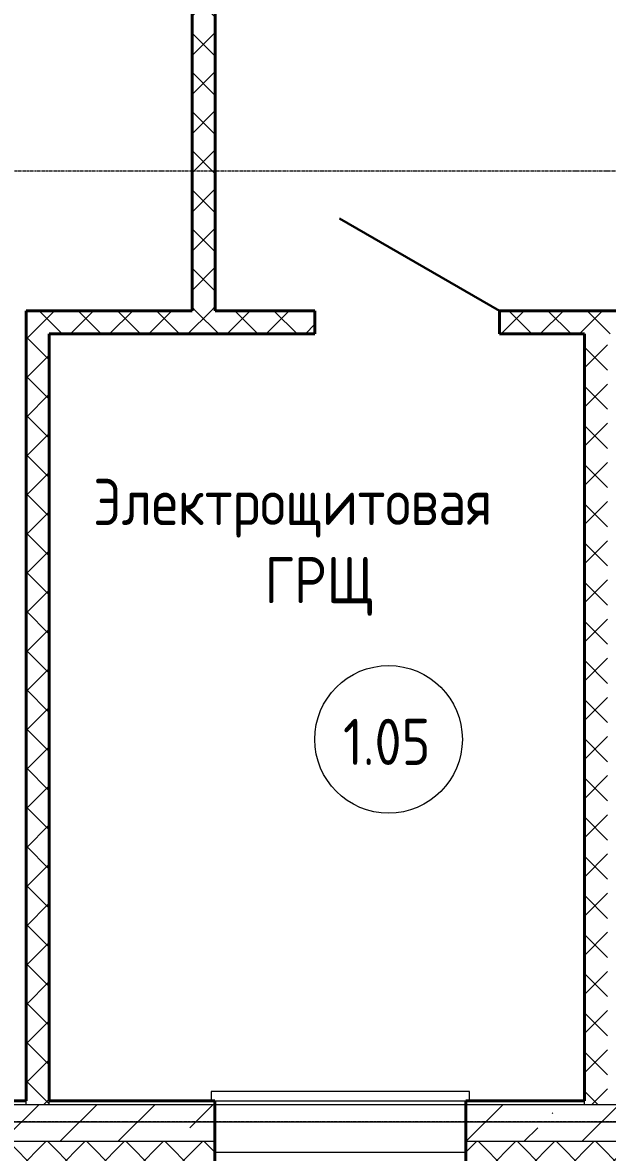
# Model space of a CAD drawing. Header units: millimetres. Extents: x -32954 to 151739, y -65671 to 56243.
# Drawn here: x -27072 to -23903, y -12155 to -6034 of the extents above; entities that cross this region are included whole.
import ezdxf

# ---------------------------------------------------------------- set-up
doc = ezdxf.new("R2010")
doc.units = ezdxf.units.MM
doc.linetypes.add('ADSK_Линия сетки', pattern=[21, 12, -3, 3, -3])
for name, color, linetype, lineweight in [('Двери', 7, 'Continuous', 18), ('Марки помещений', 7, 'Continuous', 18), ('Окна', 7, 'Continuous', 18), ('Оси', 7, 'Continuous', 9), ('Панель', 7, 'Continuous', 30), ('Перекрытия', 7, 'Continuous', 18), ('Подоконник_Верхний брус', 7, 'Continuous', 18), ('Размеры', 7, 'Continuous', 9), ('Размеры-100', 7, 'Continuous', 9), ('Стены', 7, 'Continuous', 18), ('Стены разрез', 7, 'Continuous', 40), ('Стены штриховка', 7, 'Continuous', 18)]:
    doc.layers.add(name, color=color, linetype=linetype, lineweight=lineweight)
doc.styles.add('GOST Common', font='GOST_Common.ttf', dxfattribs={"width": 0.9, "height": 250})
doc.dimstyles.new('ADSK_Проверочный', dxfattribs={"dimscale": 304.8, "dimtxt": 251.428749, "dimasz": 0.463911, "dimexe": 0.492126, "dimexo": 0.492126, "dimgap": 0.164042, "dimtad": 1, "dimdec": 0, "dimdsep": 46, "dimtxsty": 'GOST Common', "dimblk1": 'OBLIQUE', "dimblk2": 'OBLIQUE', "dimsah": 1, "dimcen": 0.09, "dimazin": 0, "dimtfac": 1, "dimtdec": 4, "dimtix": 1, "dimtmove": 0, "dimatfit": 3, "dimfxl": 1, "dimtvp": 1, "dimtolj": 1, "dimtzin": 0, "dimarcsym": 2})
pattern_1 = [(45, (0, 0), (-106.066, 106.066), []), (135, (0, 0), (-106.066, -106.066), [])]

# ---------------------------------------------------------------- blocks, each defined once
blk = doc.blocks.new('AC_Дверь_Однопольная_ДеревяннаяНаружная_ГОСТ24698-81 - 960х2080h ГЛ-654640-В_АР_ПЭ_01 Этаж')
at = {"layer": 'Панель'}
blk.add_line((500, 62.5), (-366, 562.5), dxfattribs=at)
blk = doc.blocks.new('В2В_Подоконник_ПВХ - ПВХ-717279-В_АР_ПЭ_01 Этаж')
at = {"layer": 'Подоконник_Верхний брус'}
for p, q in [((-680, -280), (-680, 0)), ((-680, 0), (680, 0)), ((680, 0), (680, -280)), ((-680, -280), (-700, -280)), ((-700, -280), (-700, -330)), ((700, -280), (680, -280)), ((700, -330), (700, -280)), ((-700, -330), (700, -330))]:
    blk.add_line(p, q, dxfattribs=at)
blk = doc.blocks.new('ADSK_Марка_Помещение_2_ГОСТ21-501-2011 - Имя и Категория-86712-В_АР_ПЭ_01 Этаж')
at = {"layer": 'Марки помещений'}
blk.add_circle((0, 0), 4, dxfattribs=at)
blk = doc.blocks.new('DIMBLOCK3-В_АР_ПЭ_01 Этаж')
at = {"layer": 'Размеры-100', "transparency": 16777216}
for p, q in [((-29950, -12140), (-29950, -13506.8)), ((-29950, -13356.8), (-29950, -12140)), ((-22450, -12140), (-22450, -13506.8)), ((-22450, -13356.8), (-22450, -12140)), ((-29950, -13356.8), (-29879.3, -13286.1)), ((-22450, -13356.8), (-22379.3, -13286.1)), ((-29950, -13356.8), (-30020.7, -13427.5)), ((-29950, -13356.8), (-22450, -13356.8)), ((-22450, -13356.8), (-22520.7, -13427.5))]:
    blk.add_line(p, q, dxfattribs=at)
at = {"layer": 'Размеры-100', "color": 0, "transparency": 16777216, "insert": (-26515.4, -12980.1), "char_height": 250, "width": 756.843, "attachment_point": 1, "line_spacing_factor": 1.022761, "style": 'GOST Common'}
blk.add_mtext('7500', dxfattribs=at)
blk = doc.blocks.new('_Oblique')
at = {"color": 0, "linetype": 'ByBlock', "lineweight": -2}
blk.add_line((-0.5, -0.5), (0.5, 0.5), dxfattribs=at)

msp = doc.modelspace()

# ---------------------------------------------------------------- hatches: boundary and pattern name
at = {"layer": 'Стены разрез', "lineweight": 9}
h = msp.add_hatch(dxfattribs=at)
h.set_pattern_fill('FP_2', color=256, style=0, pattern_type=2)
h.set_pattern_definition(pattern_1)
h.paths.add_polyline_path([(-26027.5, -7595), (-26027.5, -5190), (-26152.5, -5190), (-26152.5, -7595)])
h.paths.add_polyline_path([(-26027.5, -4190), (-26027.5, -3365), (-26152.5, -3365), (-26152.5, -4190)])
h = msp.add_hatch(dxfattribs=at)
h.set_pattern_fill('FP_2', color=256, style=0, pattern_type=2)
h.set_pattern_definition(pattern_1)
h.paths.add_polyline_path([(-15255, -7720), (-15130, -7720), (-15130, -7595), (-16071.3, -7595), (-16071.3, -7720), (-15755.2, -7720)])
h.paths.add_polyline_path([(-19012.5, -7720), (-18071.3, -7720), (-18071.3, -7595), (-22802.5, -7595), (-22802.5, -7720), (-19590.5, -7720)])
h.paths.add_polyline_path([(-23802.5, -7720), (-23802.5, -7595), (-24487.5, -7595), (-24487.5, -7720), (-23902.5, -7720)])
h.paths.add_polyline_path([(-25487.5, -7720), (-25487.5, -7595), (-27052.5, -7595), (-27052.5, -7720), (-26927.5, -7720)])
h = msp.add_hatch(dxfattribs=at)
h.set_pattern_fill('FP_2', color=256, style=0, pattern_type=2)
h.set_pattern_definition(pattern_1)
h.paths.add_polyline_path([(-26927.5, -11895), (-26927.5, -7720), (-27052.5, -7720), (-27052.5, -11895)])
h = msp.add_hatch(dxfattribs=at)
h.set_pattern_fill('FP_2', color=256, style=0, pattern_type=2)
h.set_pattern_definition(pattern_1)
h.paths.add_polyline_path([(-24027.5, -11895), (-23902.5, -11895), (-23902.5, -7720), (-24027.5, -7720), (-24027.5, -11875)])
h = msp.add_hatch(dxfattribs=at)
h.set_pattern_fill('FP_3', color=256, style=0, pattern_type=2)
h.set_pattern_definition([(45, (0, 0), (-314.309, 314.309), []), (45, (314.3, 0), (-314.309, 314.309), [555.625, -111.125, 3.353, -107.772])])
h.paths.add_polyline_path([(-18792.5, -12095), (-18792.5, -11895), (-19295, -11895), (-19295, -12095)])
h.paths.add_polyline_path([(-20655, -12095), (-20655, -11895), (-24670, -11895), (-24670, -12095), (-23425.9, -12095)])
h.paths.add_polyline_path([(-26030, -12095), (-26030, -11895), (-27960, -11895), (-27960, -12095), (-27261.2, -12095)])
h.paths.add_polyline_path([(-30070, -12095), (-29320, -12095), (-29320, -11895), (-30070, -11895)])
h = msp.add_hatch(dxfattribs=at)
h.set_pattern_fill('FP_2', color=256, style=0, pattern_type=2)
h.set_pattern_definition(pattern_1)
h.paths.add_polyline_path([(-20590, -12245), (-20590, -12225), (-20655, -12225), (-20655, -12095), (-24670, -12095), (-24670, -12225), (-24735, -12225), (-24735, -12245), (-23425.9, -12245)])
h.paths.add_polyline_path([(-18642.5, -12245), (-18642.5, -12095), (-19295, -12095), (-19295, -12225), (-19360, -12225), (-19360, -12245)])
h.paths.add_polyline_path([(-25965, -12245), (-25965, -12225), (-26030, -12225), (-26030, -12095), (-27960, -12095), (-27960, -12225), (-28025, -12225), (-28025, -12245), (-27261.2, -12245)])
h.paths.add_polyline_path([(-29255, -12245), (-29255, -12225), (-29320, -12225), (-29320, -12095), (-30220, -12095), (-30220, -12245)])

# ---------------------------------------------------------------- linework, layer by layer
at = {"layer": 'Оси', "linetype": 'ADSK_Линия сетки'}
for p, q in [((2299.7, -6840), (-32136.4, -6840)), ((2500, -11990), (-32136.4, -11990))]:
    msp.add_line(p, q, dxfattribs=at)
at = {"layer": 'Перекрытия'}
msp.add_line((-29950, -11990), (-50, -11990), dxfattribs=at)
at = {"layer": 'Стены'}
for p, q in [((-30280, -11895), (-18582.5, -11895)), ((-26030, -11875), (-24670, -11875))]:
    msp.add_line(p, q, dxfattribs=at)
at = {"layer": 'Стены разрез'}
for p, q in [((-26152.5, -5190), (-26152.5, -7595)), ((-26027.5, -7595), (-26027.5, -5190)), ((-26152.5, -7595), (-27052.5, -7595)), ((-27052.5, -7595), (-27052.5, -11875)), ((-25487.5, -7595), (-26027.5, -7595)), ((-25487.5, -7720), (-25487.5, -7595)), ((-23802.5, -7595), (-24487.5, -7595)), ((-24487.5, -7595), (-24487.5, -7720)), ((-26927.5, -7720), (-25487.5, -7720)), ((-26927.5, -11875), (-26927.5, -7720)), ((-24487.5, -7720), (-24027.5, -7720)), ((-24027.5, -7720), (-24027.5, -11875)), ((-27052.5, -11875), (-27960, -11875)), ((-26030, -11875), (-26927.5, -11875)), ((-26030, -12225), (-26030, -11875)), ((-24027.5, -11875), (-24670, -11875)), ((-24670, -11875), (-24670, -12225))]:
    msp.add_line(p, q, dxfattribs=at)
at = {"layer": 'Стены штриховка'}
for p, q in [((-27052.5, -11895), (-27052.5, -11875)), ((-26927.5, -11895), (-26927.5, -11875)), ((-24027.5, -11895), (-24027.5, -11875)), ((-27960, -12095), (-26030, -12095)), ((-24670, -12095), (-20655, -12095))]:
    msp.add_line(p, q, dxfattribs=at)

# ---------------------------------------------------------------- block references
at = {"layer": 'Двери'}
msp.add_blockref('AC_Дверь_Однопольная_ДеревяннаяНаружная_ГОСТ24698-81 - 960х2080h ГЛ-654640-В_АР_ПЭ_01 Этаж', (-24987.5, -7657.5), dxfattribs=at)
at = {"layer": 'Марки помещений', "xscale": 99.99999999999993, "yscale": 99.99999999999993, "zscale": 99.99999999999993}
msp.add_blockref('ADSK_Марка_Помещение_2_ГОСТ21-501-2011 - Имя и Категория-86712-В_АР_ПЭ_01 Этаж', (-25088.4, -9917.3), dxfattribs=at)
at = {"layer": 'Окна', "rotation": 180}
msp.add_blockref('В2В_Подоконник_ПВХ - ПВХ-717279-В_АР_ПЭ_01 Этаж', (-25350, -12155), dxfattribs=at)

# ---------------------------------------------------------------- texts
at = {"layer": 'Марки помещений', "lineweight": 9, "char_height": 250, "attachment_point": 1, "style": 'GOST Common'}
for s, insert, width in [('Электрощитовая', (-26689.1, -8506.2), 2958.227), ('ГРЩ', (-25760.4, -8929.5), 714.304), ('1.05', (-25335.2, -9805.9), 606.076)]:
    msp.add_mtext(s, dxfattribs=dict(at, insert=insert, width=width))

# ---------------------------------------------------------------- dimensions: what is measured, and where the dimension line sits
at = {"layer": 'Размеры'}
dim = msp.add_linear_dim(base=(-22450, -13356.8), p1=(-29950, -11990), p2=(-22450, -11990), dimstyle='ADSK_Проверочный', override={"dimpost": '<>', "dimfxl": 7500.000127}, dxfattribs=at)
dim.commit()
dim.dimension.update_dxf_attribs({"geometry": 'DIMBLOCK3-В_АР_ПЭ_01 Этаж', "text_midpoint": (-26200, -13181.8)})

doc.saveas('drawing.dxf')
